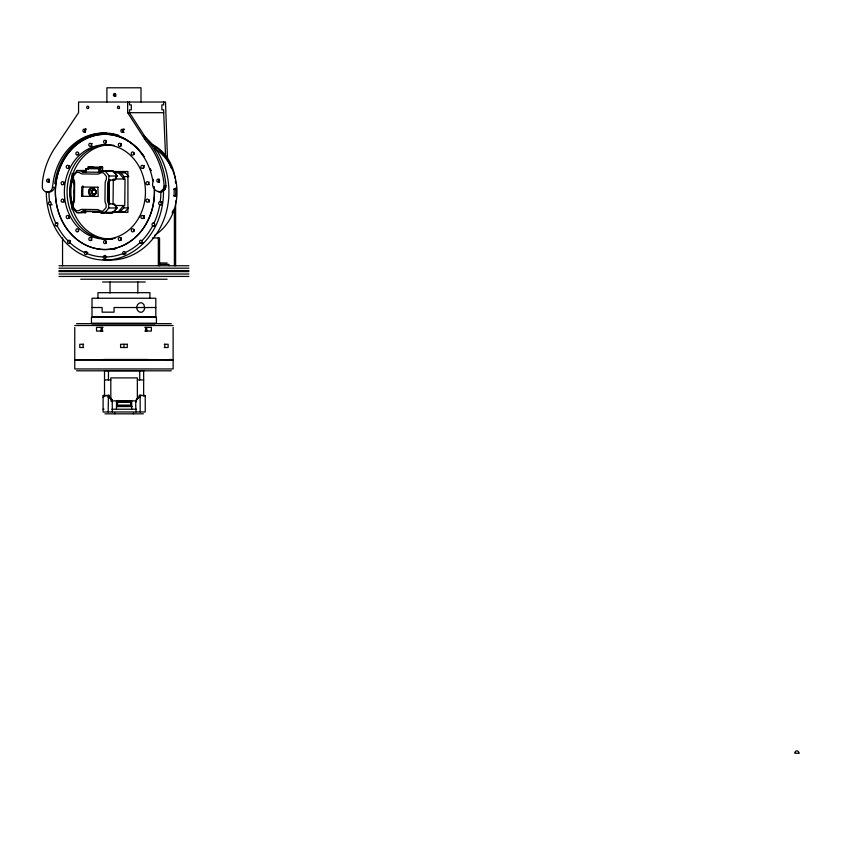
<?xml version="1.0" encoding="UTF-8"?>
<svg xmlns="http://www.w3.org/2000/svg" width="841" height="841" viewBox="0 0 841 841"><rect width="100%" height="100%" fill="white"/><g stroke="black" fill="none" stroke-linecap="round" stroke-linejoin="round"><path stroke-width="1.26" d="M62.549 265.756L62.549 237.919M92.016 307.522L92.016 298.24L155.816 298.24L155.816 316.805L92.016 316.805L92.016 307.522L102.129 307.522L102.129 312.169L114.04 312.169L114.04 307.522L155.816 307.522M158.329 265.756L158.329 237.919M159.559 265.756L159.559 237.919L152.337 237.919M174.381 265.756L174.381 208.768M175.611 265.756L175.611 200.988M81.777 196.268L82.344 186.986L81.777 196.268L98.208 196.489L97.829 187.207M82.208 172.016L82.218 170.534A4.636 3.995 -90 0 0 85.13 172.058M82.754 196.1L82.86 185.84M87.149 168.652L85.782 168.652L85.74 172.363L83.438 172.331M88.095 169.556L88.116 166.991L90.649 167.002L90.639 167.927L91.438 167.937M98.817 172.542L98.86 168.831L100.237 168.831L85.782 168.652M99.869 172.531L99.921 167.895L88.431 167.737M100.058 169.493L100.079 167.159L102.613 167.159L102.57 171.007M100.195 172.542L100.247 167.159L88.116 166.991M101.961 168.084L101.971 167.159M102.181 170.303L102.203 168.084M97.798 211.417A4.636 3.995 -90 0 1 100.226 212.426L104.295 212.994A26.449 22.749 -90 0 0 108.71 207.979L108.752 203.816L107.963 202.597A4.636 3.995 -90 0 1 107.511 200.4L107.68 183.548A4.636 3.995 -90 0 1 108.542 180.72L109.036 176A26.449 22.749 -90 0 0 104.726 170.86L101.141 170.807L100.09 171.732A4.636 3.995 -90 0 1 98.197 172.258M108.815 201.377L109.036 180.531M113.051 204.268L113.304 178.986M112.946 211.659L120.274 211.785L123.701 207.895L123.722 205.53L118.245 211.753M127.916 175.632L125.404 172.636L120.673 172.636L124.016 176.621L123.995 178.986L118.644 172.615M100.71 212.941L112.589 212.615M114.597 180.09L115.89 178.828L116.615 176M167.475 158.297L165.509 102.024L78.56 102.024L78.56 112.694L56.2 146.071A71.254 61.277 -90 0 0 42.502 181.32L42.281 187.68A6.276 5.403 -90 0 0 46.865 192.032A6.276 5.403 -90 0 0 52.121 188.899L52.972 183.674A58.859 50.618 -90 0 1 102.276 133.088A58.859 50.618 -90 0 1 152.957 181.793C149.95 191.559 165.172 196.91 165.961 185.819A71.254 61.277 -90 0 0 147.911 141.183L129.461 112.694L129.461 109.845L131.28 109.845L131.28 104.873L129.461 104.873L129.461 102.024M136.063 400.978C135.559 401.956 137.472 396.027 140.163 397.12C133.467 398.161 136.4 407.98 136 411.974M116.605 176.063L116.563 176.536M160.168 191.843L163.427 188.941L164.142 185.819A71.254 61.277 -90 0 0 146.092 141.183L127.643 112.694L127.643 102.024M116.247 177.977L116.394 177.44M123.08 131.921A1.577 1.356 90 0 1 122.733 130.397L122.87 130.019M115.669 177.304L117.319 176L113.009 170.86L101.141 170.807M136.253 400.242L136.473 399.696M154.019 223.107L154.755 221.477A65.062 55.948 -90 0 0 159.506 206.129L159.748 204.784L161.935 204.784M108.174 411.974L108.436 395.27M109.109 397.12L109.235 395.27L103.096 395.733L103.096 411.974L145.241 411.974L145.241 395.733L139.217 395.27L139.333 397.12L136.936 398.781M115.848 207.023L116.994 207.979L112.578 212.994M103.506 395.27L103.096 395.733L108.174 395.733M120.852 209.977L119.285 211.753L112.768 211.753M120.274 211.785L125.004 211.785L128.431 207.895L123.701 207.895M85.824 170.502L77.214 170.481L72.799 175.496L72.757 179.659L73.545 180.878A4.636 3.995 -90 0 1 73.997 183.086L73.829 199.927A4.636 3.995 -90 0 1 72.957 202.755L72.473 207.475A26.449 22.749 -90 0 0 76.783 212.615L80.368 212.668L81.409 211.753A4.636 3.995 -90 0 1 83.312 211.217L99.217 211.417M84.363 212.615L85.519 212.216M114.092 179.648L113.062 180.142L113.63 179.985M114.933 179.942L108.994 180.163M125.298 252.521L125.498 252.437A65.062 55.948 -90 0 0 139.196 243.354L143.096 242.765M106.134 256.978L106.66 256.968A65.062 55.948 -90 0 0 122.197 253.814L126.034 253.593M85.919 212.668L85.067 212.626M85.887 211.175L83.091 211.175M127.643 112.694L163.69 112.694L165.603 156.994M144.316 139.301L146.134 139.301M93.12 167.033L90.492 166.991M99.743 167.117L102.613 167.159M113.535 171.522L127.916 171.522L127.916 212.363L92.794 212.363M86.076 172.016L83.49 172.016M114.471 172.615L119.685 172.615M109.036 176L117.319 176M124.016 176.621L128.747 176.621M114.607 178.986L125.036 178.986L124.762 205.53L114.334 205.53M72.126 173.488L72.126 181.036L73.356 181.036M164.142 185.819L165.961 185.819M52.657 187.322L54.476 187.322L53.94 188.899A6.276 5.403 -90 0 1 47.17 191.58M163.963 187.438L165.772 187.438M163.427 188.941L165.235 188.941M175.99 189.151L174.087 189.151A49.188 42.302 -90 0 1 174.024 195.837L175.916 195.837A49.188 42.302 -90 0 0 175.99 189.151L173.719 189.12M162.576 190.234L164.384 190.234M161.461 191.222L163.28 191.222M46.865 192.032L48.683 192.032M162.397 201.693L160.221 201.693L160.421 200.095A65.062 55.948 -90 0 0 160.862 191.937M72.126 209.735L72.126 203.333L73.356 203.333M108.752 203.816L114.555 203.964L115.974 206.056L116.279 207.979L115.743 207.601M52.237 204.773L50.061 204.773L50.302 206.129A65.062 55.948 -90 0 0 55.054 221.477L55.79 223.107L57.966 223.107M108.71 207.979L116.994 207.979M76.783 212.615L85.582 212.668M154.849 225.819L152.673 225.819L152.147 226.807A65.062 55.948 -90 0 1 141.908 240.747L142.045 240.989A1.577 1.356 -90 0 1 139.911 242.902L139.701 242.565A1.577 1.356 -90 0 1 141.835 240.663L141.908 240.747M87.779 252.521L84.31 252.437A65.062 55.948 -90 0 1 70.612 243.354L69.982 242.765M106.712 256.978L103.149 256.968A65.062 55.948 -90 0 1 87.611 253.814L87.043 253.593M159.054 262.981L167.128 262.981M159.096 264.368L169.03 264.368L169.03 265.756M58.975 265.756L188.889 265.756M58.975 268.174L188.889 268.174M58.975 270.592L188.889 270.592M58.975 271.611L188.889 271.611M58.975 274.019L188.889 274.019M58.975 276.437L188.889 276.437M80.715 279.223L167.128 279.223M102.57 281.998L145.251 281.998M76.615 323.659L171.27 323.659M92.016 323.764L93.467 323.764M94.097 323.764L154.944 323.764M74.754 325.52L173.13 325.52M74.765 327.37L74.754 359.759L173.13 359.759L173.12 327.37M103.065 327.37L96.515 327.37L96.515 331.081L103.065 331.081M144.82 327.37L151.369 327.37L151.369 331.081L144.82 331.081M83.616 344.263L79.769 344.263L79.769 347.512L83.616 347.512M164.279 344.263L168.116 344.263L168.116 347.512L164.279 347.512M103.475 359.485L148.321 359.485M169.041 359.485L171.617 359.485M76.436 360.221L78.108 360.221M100.888 360.221L146.586 360.221M167.222 360.221L168.505 360.221M171.942 360.221L172.605 360.221M76.626 370.807L171.27 370.807M104.515 379.932L110.812 379.932M137.356 379.932L143.653 379.932M139.921 395.27L145.241 395.733L144.831 395.27M103.096 397.12L103.737 397.12M110.812 400.873L136.284 400.873M117.498 401.43L130.67 401.43M117.498 402.366L130.67 402.366M116.478 406.539L132.384 406.539M103.096 409.189L104.032 409.189M111.895 409.22L136.284 409.22M104.957 413.825L143.38 413.825M105.924 212.941L110.423 212.973M106.67 170.818L107.427 170.818M70.087 240.747L67.9 240.747A65.062 55.948 -90 0 1 57.661 226.807L57.146 225.809M107.343 170.818L108.783 170.828M108.647 170.828L112.295 170.86M110.297 212.973L111.359 212.994M77.214 170.481L81.283 171.049A4.636 3.995 -90 0 0 83.711 172.058L99.616 172.258M113.346 172.521L125.404 172.636M109.13 180.142L110.413 180.163A4.636 3.995 -90 0 0 109.099 183.548L108.931 200.4A4.636 3.995 -90 0 0 110.171 203.816L108.888 203.795M81.871 186.986L98.302 187.207M173.645 195.806L175.916 195.837M113.482 211.617L125.004 211.785M82.271 211.459L100.626 211.659M111.159 212.983L111.864 212.994L111.496 212.352M86.15 170.502L84.794 170.481L85.162 171.122M112.347 401.746L111.001 398.487L108.174 397.12L110.581 397.888L112.189 400.379L112.347 411.974M108.247 397.131L108.71 397.204M122.197 130.061L122.765 130.292M157.919 191.222L159.212 191.843M109.614 397.52L110.16 397.804M111.611 399.055L111.906 399.601M84.741 131.038L85.351 132.026A1.577 1.356 -90 0 1 85.961 129.104M112.126 400.337L112.337 401.483M112.189 400.379L112.347 401.599M49.587 201.693L49.398 200.095A65.062 55.948 -90 0 1 48.957 191.937M113.009 170.86L113.041 171.259A25.987 22.35 -90 0 1 117.225 176.253M164.773 344.263L164.773 347.512M163.69 102.024L163.69 104.873L161.882 104.873L161.882 109.845L163.69 109.845L163.69 112.694M149.908 298.24L149.908 292.679L97.934 292.679L97.934 298.24M146.755 327.37L146.755 331.081M145.588 327.37L145.588 331.081M143.653 395.764L143.653 370.66L104.515 370.66L104.515 395.764M141.004 102.024L141.004 87.79L106.891 87.79L106.891 102.024M140.163 395.733L140.163 411.974M139.722 370.66L139.722 379.932M137.84 281.998L137.84 293.015M137.356 399.601L137.356 377.893L110.812 377.893L110.812 399.601M133.446 412.899L133.446 413.825M131.69 400.873L131.69 409.22M130.67 400.968L130.67 405.141L117.498 405.141L117.498 400.968M130.765 405.604L130.765 406.539M123.942 344.263L123.942 347.512M117.404 405.604L117.404 406.539M116.478 400.873L116.478 409.22M114.891 412.899L114.891 413.825M110.045 281.998L110.034 293.015M108.447 370.66L108.447 379.932M102.297 327.37L102.297 331.081M101.13 327.37L101.13 331.081M83.112 344.263L83.112 347.512M115.816 96.284A1.43 1.167 -90 0 1 115.532 93.666M109.057 133.277A58.859 50.618 -90 0 1 118.823 135.348M54.791 183.674A58.859 50.618 -90 0 1 107.07 133.141M159.517 182.119A1.577 1.356 -90 0 1 159.149 179.417M159.044 181.761A1.577 1.356 90 0 1 159.327 179.28M124.111 132.384A1.577 1.356 -90 0 1 122.691 130.723A1.577 1.356 -90 0 1 124.258 129.251M123.69 129.283A1.577 1.356 90 0 1 124.047 129.23M85.425 129.293A1.577 1.356 90 0 1 86.108 129.104M72.126 181.036A16.273 13.992 -90 0 1 74.187 184.337M74.187 200.032A16.273 13.992 -90 0 1 72.126 203.333M151.958 144.295A44.552 38.308 -90 0 1 175.138 178.481M175.401 180.794A44.552 38.308 -90 0 1 175.559 183.117M153.02 145.493A44.552 38.308 -90 0 1 171.469 168.4M72.347 207.285A49.188 42.302 -90 0 1 72.4 176.421M72.505 205.162A47.338 40.704 -90 0 1 72.789 177.651M74.45 192.841A1.997 1.714 -90 0 1 74.481 190.024M154.933 148.731A49.188 42.302 -90 0 1 176.999 192.2A49.188 42.302 -90 0 1 154.523 235.375M176.168 187.459A47.338 40.704 -90 0 1 176.19 196.195M173.162 210.282A47.338 40.704 -90 0 1 172.121 212.931M156.142 150.192A49.188 42.302 -90 0 1 157.74 151.422M90.45 195.785A5.561 4.783 90 0 1 90.25 195.522M89.756 194.649A5.561 4.783 90 0 1 89.619 194.334M89.545 189.919A5.561 4.783 90 0 1 89.672 189.593M90.323 188.426A5.561 4.783 90 0 1 90.744 187.921M95.8 190.518A2.597 2.229 90 0 1 94.371 194.576A2.597 2.229 90 0 1 91.816 191.349A2.597 2.229 90 0 1 95.422 190.045M95.475 194.145A2.597 2.229 90 0 1 92.542 193.777A2.597 2.229 90 0 1 92.478 190.35A2.597 2.229 90 0 1 95.401 189.845M96.011 190.518A2.597 2.229 90 0 1 96.273 191.096M96.305 192.852A2.597 2.229 90 0 1 95.8 193.829M94.634 195.964A4.173 3.585 90 0 1 89.966 193.01A4.173 3.585 90 0 1 92.931 187.89M94.276 187.964A4.173 3.585 90 0 1 94.707 188.111M81.787 212.668A4.636 3.995 -90 0 1 84.731 211.217M99.869 211.49A4.636 3.995 -90 0 1 100.499 211.69M101.645 212.426A4.636 3.995 -90 0 1 102.129 212.941M102.56 170.807A4.636 3.995 -90 0 1 102.066 171.322M101.519 171.732A4.636 3.995 -90 0 1 100.909 172.027M116.888 207.738A25.987 22.35 -90 0 1 114.145 211.144M143.285 135.601A68.121 58.586 -90 0 1 165.151 216.021A68.121 58.586 -90 0 1 103.012 259.533M163.49 191.937A68.121 58.586 -90 0 1 104.904 260.069A68.121 58.586 -90 0 1 46.318 191.937M154.45 190.129A57.64 49.566 -90 0 1 91.08 247.286A57.64 49.566 -90 0 1 63.905 159.548A57.64 49.566 -90 0 1 144.074 156.615A57.545 49.482 -90 0 0 63.401 160.599A57.545 49.482 -90 0 0 93.099 247.822A57.545 49.482 -90 0 0 154.176 186.523M150.392 169.052A57.64 49.566 -90 0 1 150.991 170.723M111.906 134.339A57.64 49.566 -90 0 1 113.461 134.423M112.683 238.718A47.149 40.547 -90 0 1 67.08 193.419A47.149 40.547 -90 0 1 110.15 144.883M111.422 144.999A47.149 40.547 -90 0 1 113.945 145.377M115.206 238.255A47.149 40.547 -90 0 1 113.945 238.508M150.318 169.094A57.545 49.482 -90 0 1 150.917 170.755M153.199 179.385A57.545 49.482 -90 0 1 153.514 181.162M106.429 242.849A1.577 1.356 -90 0 1 106.429 241.272M91.953 240.158A1.577 1.356 -90 0 1 92.1 237.772M78.612 230.812A1.577 1.356 -90 0 1 78.697 229.614M69.498 218.292A1.577 1.356 -90 0 1 69.404 215.79M64.2 201.756A1.577 1.356 -90 0 1 64.2 199.527M64.242 184.358A1.577 1.356 -90 0 1 64.242 182.119M69.404 168.042A1.577 1.356 -90 0 1 69.425 165.698M78.633 154.103A1.577 1.356 -90 0 1 78.665 152.894M91.974 145.987A1.577 1.356 -90 0 1 92.237 143.485M106.429 142.613A1.577 1.356 -90 0 1 106.429 141.036M121.43 145.966A1.577 1.356 -90 0 1 121.451 143.706M134.118 154.302A1.577 1.356 -90 0 1 134.15 152.726M143.727 167.611A1.577 1.356 -90 0 1 144.305 165.488M149.372 184.61A1.577 1.356 -90 0 1 149.088 182.119M149.299 201.945A1.566 1.346 -90 0 1 148.941 199.769M144.242 218.366A1.577 1.356 -90 0 1 144.263 215.632M134.15 231.159A1.577 1.356 -90 0 1 134.118 229.572M121.388 240.158A1.577 1.356 -90 0 1 121.503 237.793M112.894 239.002A47.149 40.547 -90 0 1 69.824 193.419A47.149 40.547 -90 0 1 110.35 144.799M111.906 134.423A57.545 49.482 -90 0 1 113.461 134.507M115.007 249.23A57.545 49.482 -90 0 1 113.461 249.367M144.105 218.208A1.577 1.356 -90 0 1 144.2 215.706M149.141 201.756A1.577 1.356 -90 0 1 148.92 199.853M143.853 167.758A1.577 1.356 -90 0 1 144.231 165.572M64.326 201.819A1.566 1.346 -90 0 1 64.452 199.349M103.443 256.789L103.443 257.209A1.577 1.356 -90 0 0 106.134 257.209L106.134 256.799A1.577 1.356 -90 0 0 103.443 256.789M73.156 204.069L73.125 206.865A24.599 21.151 -90 0 0 76.405 210.765L78.928 210.692A6.497 5.582 -90 0 1 82.376 209.367L96.873 209.567A6.497 5.582 -90 0 1 100.289 210.986L102.812 211.133A24.599 21.151 -90 0 0 106.166 207.317L106.103 204.384A6.497 5.582 -90 0 1 104.967 200.368L105.136 183.527A6.497 5.582 -90 0 1 106.355 179.543L106.481 176.61A24.599 21.151 -90 0 0 103.212 172.71L100.678 172.783A6.497 5.582 -90 0 1 97.23 174.108L82.744 173.908A6.497 5.582 -90 0 1 79.317 172.489L76.794 172.342A24.599 21.151 -90 0 0 73.44 176.158L73.503 179.091A6.497 5.582 -90 0 1 74.649 183.107L74.471 199.948A6.497 5.582 -90 0 1 73.251 203.932L73.156 204.069M136.053 401.052L136 401.746L136.053 401.052M144.663 308.132L143.937 310.403L142.413 311.895A4.731 4.005 90 0 1 139.343 311.895C135.874 310.297 135.853 304.768 139.333 303.159A4.731 4.005 90 0 1 142.402 303.149L143.937 304.642L144.663 308.132M84.542 252.395L84.436 252.784A1.577 1.356 -90 0 0 86.991 253.761L87.107 253.372A1.577 1.356 -90 0 0 84.542 252.395M67.9 240.747L67.764 240.989A1.577 1.356 -90 0 0 69.898 242.902L70.118 242.565A1.577 1.356 -90 0 0 67.984 240.663L67.9 240.747M55.874 223.044L55.58 223.264A1.577 1.356 -90 0 0 57.02 225.903L57.314 225.682A1.577 1.356 -90 0 0 55.874 223.044M49.798 201.661L49.451 201.714A1.577 1.356 -90 0 0 49.798 204.815L50.155 204.762A1.577 1.356 -90 0 0 49.798 201.661M156.415 317.362L91.459 317.362L91.459 323.207L156.415 323.207L156.415 317.362M127.285 344.263L120.599 344.263L120.599 347.512L127.285 347.512L127.285 344.263M173.13 359.948L74.765 359.948L74.765 368.947L173.13 368.947L173.13 359.948M131.133 400.968L117.036 400.968L117.036 405.604L131.133 405.604L131.133 400.968M798.95 753.21L794.798 753.21A2.323 2.071 -90 0 1 796.879 750.887A2.323 2.071 -90 0 1 798.95 753.21M160.358 201.714L160.011 201.661A1.577 1.356 -90 0 0 159.653 204.762L160.011 204.815A1.577 1.356 -90 0 0 160.358 201.714M154.239 223.264L153.935 223.044A1.577 1.356 -90 0 0 152.484 225.682L152.789 225.903A1.577 1.356 -90 0 0 154.239 223.264M125.372 252.794L125.267 252.395A1.577 1.356 -90 0 0 122.712 253.372L122.818 253.761A1.577 1.356 -90 0 0 125.372 252.794M113.451 94.907A1.43 1.125 -90 0 0 114.586 96.337A1.419 1.251 -90 0 0 115.837 94.907A1.419 1.251 -90 0 0 114.586 93.488A1.43 1.125 -90 0 0 113.451 94.907M49.135 179.27A1.577 1.356 -90 0 0 49.114 182.003A1.577 1.356 90 0 1 49.135 179.27M159.243 181.635A1.577 1.356 -90 0 0 158.402 179.091A1.577 1.356 -90 0 0 156.931 181.214A1.577 1.356 -90 0 0 159.243 181.635M123.28 131.795A1.577 1.356 -90 0 0 122.439 129.251A1.577 1.356 -90 0 0 120.957 131.375A1.577 1.356 -90 0 0 123.28 131.795M85.12 131.89A1.577 1.356 -90 0 0 84.71 129.199A1.577 1.356 -90 0 0 82.912 130.954A1.577 1.356 -90 0 0 85.12 131.89M48.883 181.824A1.577 1.356 -90 0 0 48.421 179.144A1.577 1.356 -90 0 0 46.654 180.952A1.577 1.356 -90 0 0 48.883 181.824M88.473 108.216A1.209 1.041 -90 0 0 88 106.187A1.209 1.041 -90 0 0 86.728 107.669A1.209 1.041 -90 0 0 88.473 108.216M119.212 108.205A1.209 1.041 -90 0 0 118.728 106.187A1.209 1.041 -90 0 0 117.467 107.69A1.209 1.041 -90 0 0 119.212 108.205M92.258 190.844A2.323 1.997 90 0 0 93.95 194.345A2.323 1.997 90 0 0 95.716 190.886A2.323 1.997 90 0 0 92.258 190.844M92.468 190.844A2.323 1.997 90 0 0 94.16 194.345A2.323 1.997 90 0 0 95.927 190.886A2.323 1.997 90 0 0 92.468 190.844M89.051 189.782A4.173 3.585 90 0 0 91.921 196.195A4.173 3.585 90 0 0 95.264 190.098A4.173 3.585 90 0 0 89.051 189.782M139.364 216.789A47.149 40.547 -90 0 0 106.176 144.82A47.149 40.547 -90 0 0 69.172 214.224A47.149 40.547 -90 0 0 139.364 216.789M105.861 243.175A1.577 1.356 -90 0 0 105.262 240.537A1.577 1.356 -90 0 0 103.59 242.471A1.577 1.356 -90 0 0 105.861 243.175M91.227 240.011A1.577 1.356 -90 0 0 90.355 237.477A1.577 1.356 -90 0 0 88.904 239.622A1.577 1.356 -90 0 0 91.227 240.011M78.202 231.391A1.577 1.356 -90 0 0 77.488 228.794A1.577 1.356 -90 0 0 75.911 230.812A1.577 1.356 -90 0 0 78.202 231.391M68.689 217.903A1.577 1.356 -90 0 0 67.701 215.433A1.577 1.356 -90 0 0 66.344 217.661A1.577 1.356 -90 0 0 68.689 217.903M63.422 201.756A1.577 1.356 -90 0 0 62.812 199.117A1.577 1.356 -90 0 0 61.151 201.052A1.577 1.356 -90 0 0 63.422 201.756M63.422 184.358A1.577 1.356 -90 0 0 62.812 181.719A1.577 1.356 -90 0 0 61.151 183.643A1.577 1.356 -90 0 0 63.422 184.358M68.71 167.758A1.577 1.356 -90 0 0 67.669 165.309A1.577 1.356 -90 0 0 66.365 167.58A1.577 1.356 -90 0 0 68.71 167.758M78.245 154.555A1.577 1.356 -90 0 0 77.425 151.99A1.577 1.356 -90 0 0 75.932 154.103A1.577 1.356 -90 0 0 78.245 154.555M91.122 145.966A1.577 1.356 -90 0 0 90.513 143.327A1.577 1.356 -90 0 0 88.852 145.251A1.577 1.356 -90 0 0 91.122 145.966M105.861 142.938A1.577 1.356 -90 0 0 105.262 140.3A1.577 1.356 -90 0 0 103.59 142.234A1.577 1.356 -90 0 0 105.861 142.938M120.81 145.661A1.577 1.356 -90 0 0 119.674 143.264A1.577 1.356 -90 0 0 118.455 145.609A1.577 1.356 -90 0 0 120.81 145.661M133.772 154.376A1.577 1.356 -90 0 0 132.647 151.969A1.577 1.356 -90 0 0 131.417 154.302A1.577 1.356 -90 0 0 133.772 154.376M143.38 167.727A1.577 1.356 -90 0 0 142.287 165.309A1.577 1.356 -90 0 0 141.025 167.611A1.577 1.356 -90 0 0 143.38 167.727M148.31 184.358A1.577 1.356 -90 0 0 147.701 181.719A1.577 1.356 -90 0 0 146.04 183.643A1.577 1.356 -90 0 0 148.31 184.358M148.468 201.514A1.566 1.346 -90 0 0 147.448 199.086A1.566 1.346 -90 0 0 146.145 201.335A1.566 1.346 -90 0 0 148.468 201.514M143.401 217.798A1.577 1.356 -90 0 0 142.245 215.422A1.577 1.356 -90 0 0 141.057 217.777A1.577 1.356 -90 0 0 143.401 217.798M133.593 231.422A1.577 1.356 -90 0 0 132.931 228.805A1.577 1.356 -90 0 0 131.312 230.781A1.577 1.356 -90 0 0 133.593 231.422M120.61 240.158A1.577 1.356 -90 0 0 120 237.509A1.577 1.356 -90 0 0 118.339 239.443A1.577 1.356 -90 0 0 120.61 240.158"/></g></svg>
